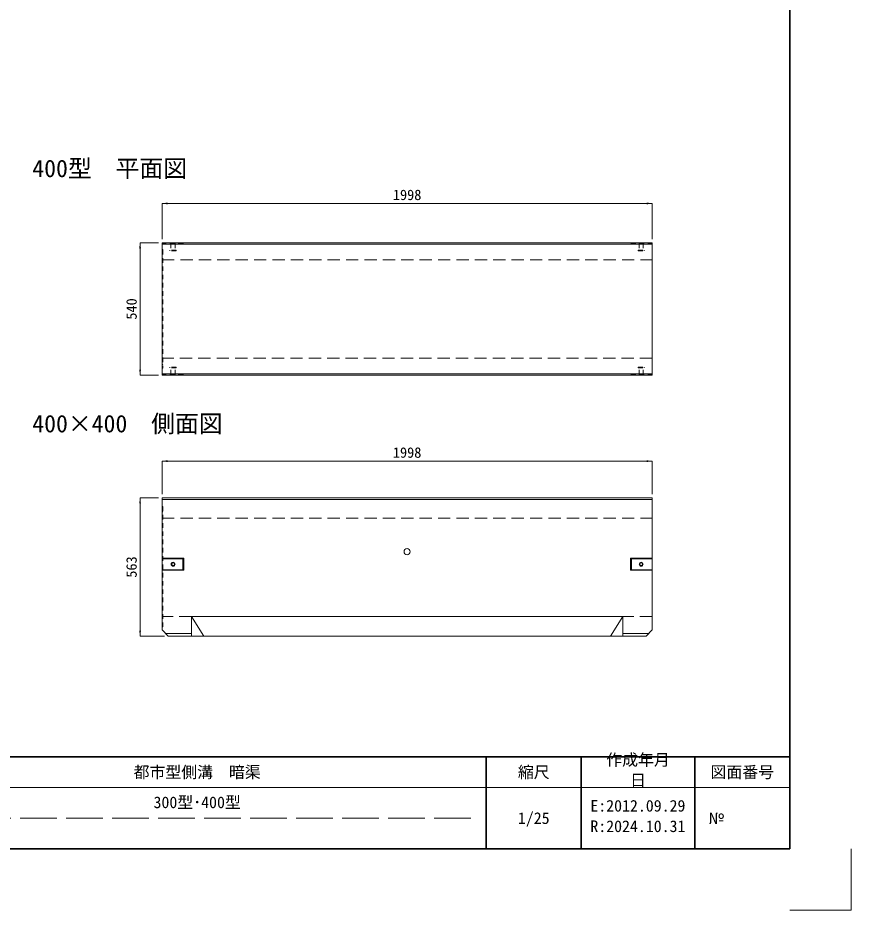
# Model space of a CAD drawing. Units: millimetres at full size, sheet at 1:25. Extents: x 18944 to 44294, y 17215 to 24678.
# Drawn here: x 40898 to 44294, y 17253 to 20889 of the extents above; entities that cross this region are included whole.
import ezdxf
from ezdxf.enums import TextEntityAlignment as Align

# ---------------------------------------------------------------- set-up
doc = ezdxf.new("R2010")
doc.units = ezdxf.units.MM
doc.header["$LTSCALE"] = 25
for name, pattern in [('DASHED', [7.5, 6, -1.5]), ('USER2', [3, 2, -1]), ('USER3', [1.35, 0.75, -0.6])]:
    doc.linetypes.add(name, pattern=pattern)
for name, color, linetype, lineweight in [('0_2', 7, 'Continuous', 5), ('Defpoints_3', 8, 'Continuous', 0), ('インサート', 3, 'USER3', 5), ('側溝', 2, 'USER3', 5), ('図枠', 7, 'Continuous', 5), ('寸法線', 7, 'Continuous', 9), ('本体', 2, 'Continuous', 20)]:
    doc.layers.add(name, color=color, linetype=linetype, lineweight=lineweight)
doc.styles.add('ＭＳ ゴシック', font='')
doc.styles.get('ＭＳ ゴシック').set_extended_font_data('MS Gothic')

# ---------------------------------------------------------------- blocks, each defined once
blk = doc.blocks.new('filled_arrow')
at = {"color": 0, "linetype": 'Continuous', "lineweight": -2}
blk.add_solid([(7.5, 1.25), (0, 0), (7.5, -1.25)], dxfattribs=at)

msp = doc.modelspace()

# ---------------------------------------------------------------- linework, layer by layer
at = {"layer": 'Defpoints_3', "color": 7, "lineweight": 13}
for p in [(44294.14, 17502.73), (44044.14, 17252.73)]:
    msp.add_line(p, (44294.14, 17252.73), dxfattribs=at)
at = {"layer": 'インサート'}
for p, q in [((41521.73, 19969.27), (41521.73, 19942.27)), ((41538.73, 19969.27), (41538.73, 19942.27)), ((43429.72, 19969.27), (43429.72, 19942.27)), ((43446.72, 19969.27), (43446.72, 19942.27)), ((41542.73, 19942.27), (41517.73, 19942.27)), ((41517.73, 19942.27), (41517.73, 19939.27)), ((41542.73, 19939.27), (41517.73, 19939.27)), ((41542.73, 19942.27), (41542.73, 19939.27)), ((43425.72, 19942.27), (43425.72, 19939.27)), ((43425.72, 19942.27), (43450.72, 19942.27)), ((43425.72, 19939.27), (43450.72, 19939.27)), ((43450.72, 19942.27), (43450.72, 19939.27)), ((41542.73, 19465.67), (41517.73, 19465.67)), ((41517.73, 19462.67), (41517.73, 19465.67)), ((41542.73, 19462.67), (41517.73, 19462.67)), ((41521.73, 19435.67), (41521.73, 19462.67)), ((41538.73, 19435.67), (41538.73, 19462.67)), ((41542.73, 19462.67), (41542.73, 19465.67)), ((43425.72, 19462.67), (43425.72, 19465.67)), ((43425.72, 19465.67), (43450.72, 19465.67)), ((43425.72, 19462.67), (43450.72, 19462.67)), ((43429.72, 19435.67), (43429.72, 19462.67)), ((43446.72, 19435.67), (43446.72, 19462.67)), ((43450.72, 19462.67), (43450.72, 19465.67))]:
    msp.add_line(p, q, dxfattribs=at)
at = {"layer": 'インサート', "linetype": 'Continuous'}
for centre, radius in [((41530.23, 18662.47), 8), ((41530.23, 18662.47), 6), ((43438.23, 18662.47), 8), ((43438.23, 18662.47), 6)]:
    msp.add_circle(centre, radius, dxfattribs=at)
at = {"layer": '側溝'}
for p, q in [((41485.23, 19945.47), (41488.43, 19943.47)), ((41485.23, 19927.47), (41488.43, 19929.47)), ((41488.43, 19943.47), (41488.43, 19461.47)), ((41485.23, 19477.47), (41488.43, 19475.47)), ((41485.23, 19459.47), (41488.43, 19461.47))]:
    msp.add_line(p, q, dxfattribs=at)
at = {"layer": '図枠', "lineweight": 35}
for p, q in [((44044.14, 17502.73), (44044.14, 24427.73)), ((34294.14, 17877.73), (44044.14, 17877.73)), ((42806.64, 17502.73), (42806.64, 17877.73)), ((43194.14, 17502.73), (43194.14, 17877.73)), ((43656.64, 17502.73), (43656.64, 17877.73)), ((34294.14, 17502.73), (44044.14, 17502.73))]:
    msp.add_line(p, q, dxfattribs=at)
at = {"layer": '図枠', "lineweight": 13}
msp.add_line((44044.14, 17752.73), (39950.39, 17752.73), dxfattribs=at)
at = {"layer": '図枠', "linetype": 'DASHED', "lineweight": 9}
msp.add_line((42744.14, 17627.73), (40512.89, 17627.73), dxfattribs=at)
at = {"layer": '寸法線'}
for p, q in [((41485.23, 20132.46), (43483.23, 20132.46)), ((41485.23, 19987.47), (41485.23, 20132.46)), ((43483.23, 19987.47), (43483.23, 20132.46)), ((41395.76, 19432.47), (41395.76, 19972.47)), ((41470.23, 19972.47), (41395.76, 19972.47)), ((41470.23, 19432.47), (41395.76, 19432.47)), ((41485.23, 19082.47), (43483.23, 19082.47)), ((41485.23, 18947.47), (41485.23, 19082.47)), ((43483.23, 18947.47), (43483.23, 19082.47)), ((41395.76, 18932.47), (41395.76, 18369.47)), ((41470.23, 18932.47), (41395.76, 18932.47)), ((41495.23, 18369.47), (41395.76, 18369.47))]:
    msp.add_line(p, q, dxfattribs=at)
at = {"layer": '本体', "lineweight": 13}
for p, q in [((41485.23, 19432.47), (41485.23, 19972.47)), ((41485.23, 19972.47), (43483.23, 19972.47)), ((43483.23, 19972.47), (43483.23, 19432.47)), ((43483.23, 19432.47), (41485.23, 19432.47))]:
    msp.add_line(p, q, dxfattribs=at)
at = {"layer": '本体', "linetype": 'USER3', "lineweight": 5}
for p, q in [((41570.23, 19969.27), (41485.23, 19969.27)), ((41570.23, 19969.27), (41574.23, 19972.47)), ((43398.22, 19969.27), (43394.22, 19972.47)), ((43398.22, 19969.27), (43483.22, 19969.27)), ((41570.23, 19435.67), (41485.23, 19435.67)), ((41570.23, 19435.67), (41574.23, 19432.47)), ((43398.22, 19435.67), (43394.22, 19432.47)), ((43398.22, 19435.67), (43483.22, 19435.67)), ((41485.23, 18899.47), (41488.43, 18897.47)), ((41485.23, 18874.47), (41488.43, 18876.47)), ((41488.43, 18897.47), (41488.43, 18408.47)), ((41485.23, 18424.47), (41488.43, 18422.47)), ((41485.23, 18406.47), (41488.43, 18408.47))]:
    msp.add_line(p, q, dxfattribs=at)
at = {"layer": '本体', "lineweight": 5}
for p, q in [((41485.23, 19966.47), (43483.23, 19966.47)), ((43483.23, 19438.47), (41485.23, 19438.47)), ((41485.23, 18926.47), (43483.23, 18926.47)), ((41485.23, 18686.97), (41574.23, 18686.97)), ((41485.23, 18684.97), (41570.23, 18684.97)), ((41570.23, 18684.97), (41574.23, 18686.97)), ((41570.23, 18684.97), (41570.23, 18639.97)), ((41574.23, 18686.97), (41574.23, 18637.97)), ((43483.23, 18686.97), (43394.23, 18686.97)), ((43394.23, 18686.97), (43394.23, 18637.97)), ((43398.23, 18684.97), (43394.23, 18686.97)), ((43483.23, 18684.97), (43398.23, 18684.97)), ((43398.23, 18684.97), (43398.23, 18639.97)), ((41570.23, 18639.97), (41485.23, 18639.97)), ((41574.23, 18637.97), (41485.23, 18637.97)), ((41570.23, 18639.97), (41574.23, 18637.97)), ((43398.23, 18639.97), (43394.23, 18637.97)), ((43394.23, 18637.97), (43483.23, 18637.97)), ((43398.23, 18639.97), (43483.23, 18639.97))]:
    msp.add_line(p, q, dxfattribs=at)
at = {"layer": '本体', "color": 7, "linetype": 'USER2', "lineweight": 9}
for p, q in [((41485.23, 19902.47), (43483.23, 19902.47)), ((43483.23, 19502.47), (41485.23, 19502.47)), ((41485.23, 18849.47), (43483.23, 18849.47)), ((41605.23, 18449.47), (41488.43, 18449.47)), ((43483.23, 18449.47), (43363.23, 18449.47))]:
    msp.add_line(p, q, dxfattribs=at)
at = {"layer": '本体'}
for p, q in [((41485.23, 18932.47), (41485.23, 18394.47)), ((41485.23, 18932.47), (43483.23, 18932.47)), ((43483.23, 18932.47), (43483.23, 18394.47)), ((41510.23, 18369.47), (41485.23, 18394.47)), ((41510.23, 18369.47), (43458.23, 18369.47)), ((43458.23, 18369.47), (43483.23, 18394.47))]:
    msp.add_line(p, q, dxfattribs=at)
at = {"layer": '本体', "lineweight": 9}
for p, q in [((41605.23, 18449.47), (41655.23, 18369.47)), ((41605.23, 18449.47), (41605.23, 18369.47)), ((41605.23, 18449.47), (43363.23, 18449.47)), ((43363.23, 18449.47), (43313.23, 18369.47)), ((43363.23, 18449.47), (43363.23, 18369.47)), ((41500.23, 18379.47), (41605.23, 18379.47)), ((43468.23, 18379.47), (43363.23, 18379.47))]:
    msp.add_line(p, q, dxfattribs=at)
msp.add_circle((42484.23, 18713.47), 12.5, dxfattribs=at)

# ---------------------------------------------------------------- block references
at = {"layer": '寸法線', "xscale": 3, "yscale": 3}
for p in [(41485.23, 20132.46), (41485.23, 19082.47)]:
    msp.add_blockref('filled_arrow', p, dxfattribs=at)
for p, rotation in [((43483.23, 20132.46), 180), ((41395.76, 19972.47), 270), ((41395.76, 19432.47), 90), ((43483.23, 19082.47), 180), ((41395.76, 18932.47), 270), ((41395.76, 18369.47), 90)]:
    msp.add_blockref('filled_arrow', p, dxfattribs=dict(at, rotation=rotation))

# ---------------------------------------------------------------- texts
at = {"layer": '0_2', "style": 'ＭＳ ゴシック'}
for s, p in [('400型\u3000平面図', (40956.32, 20218.23)), ('400×400\u3000側面図', (40956.32, 19178.23))]:
    msp.add_text(s, height=71.21, dxfattribs=at).set_placement(p, align=Align.BOTTOM_LEFT)
at = {"layer": '図枠', "style": 'ＭＳ ゴシック'}
for s, p in [('作成年月', (43295.89, 17889.27)), ('日', (43393.02, 17805.94)), ('E:2012.09.29', (43231.14, 17701.77)), ('R:2024.10.31', (43231.14, 17618.44))]:
    msp.add_text(s, height=47.47, dxfattribs=at).set_placement(p, align=Align.TOP_LEFT)
for s, p in [('都市型側溝\u3000暗渠', (41628.52, 17815.23)), ('縮尺', (43000.39, 17815.23)), ('図面番号', (43850.39, 17815.23)), ('300型･400型', (41628.52, 17692.16)), ('1/25', (43000.39, 17627.73))]:
    msp.add_text(s, height=47.47, dxfattribs=at).set_placement(p, align=Align.MIDDLE_CENTER)
msp.add_text('№', height=47.47, dxfattribs=at).set_placement((43712.09, 17627.73), align=Align.MIDDLE_LEFT)
at = {"layer": '寸法線', "style": 'ＭＳ ゴシック'}
for p in [(42484.23, 20167.46), (42484.23, 19117.47)]:
    msp.add_text('1998', height=42.72, dxfattribs=at).set_placement(p, align=Align.MIDDLE_CENTER)
for s, p in [('540', (41360.76, 19702.47)), ('563', (41360.76, 18650.97))]:
    msp.add_text(s, height=42.72, rotation=90, dxfattribs=at).set_placement(p, align=Align.MIDDLE_CENTER)

doc.saveas('drawing.dxf')
